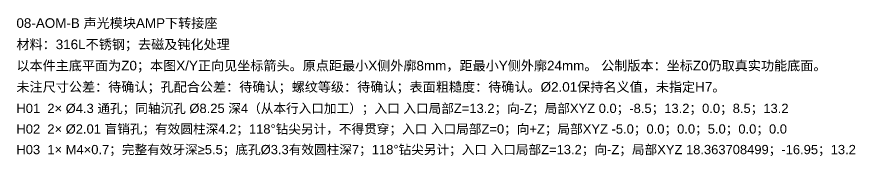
# Model space of a CAD drawing. Header units: millimetres. Extents: x 13 to 450, y 42 to 182.
# Drawn here: x 286.7 to 449.6, y 155.1 to 182.2 of the extents above; entities that cross this region are included whole.
import ezdxf

# ---------------------------------------------------------------- set-up
doc = ezdxf.new("R2010")
doc.units = ezdxf.units.MM
doc.layers.add('ANNOTATIONS', color=7, linetype='CONTINUOUS', lineweight=18)
doc.styles.add('CJK', font='Arial Unicode.ttf')

msp = doc.modelspace()

# ---------------------------------------------------------------- texts
at = {"layer": 'ANNOTATIONS', "style": 'CJK'}
for s, height, p in [('08-AOM-B 声光模块AMP下转接座', 1.8666667, (286.66667, 180)), ('材料：316L不锈钢；去磁及钝化处理', 1.8666667, (286.66667, 175.86667)), ('以本件主底平面为Z0；本图X/Y正向见坐标箭头。原点距最小X侧外廓8mm，距最小Y侧外廓24mm。 公制版本：坐标Z0仍取真实功能底面。', 1.8666667, (286.66667, 171.73333)), ('未注尺寸公差：待确认；孔配合公差：待确认；螺纹等级：待确认；表面粗糙度：待确认。Ø2.01保持名义值，未指定H7。', 1.8666667, (286.66667, 167.6)), ('H01  2× Ø4.3 通孔；同轴沉孔 Ø8.25 深4（从本行入口加工）；入口 入口局部Z=13.2；向-Z；局部XYZ 0.0；-8.5；13.2；0.0；8.5；13.2', 1.8, (286.66667, 163.46667)), ('H02  2× Ø2.01 盲销孔；有效圆柱深4.2；118°钻尖另计，不得贯穿；入口 入口局部Z=0；向+Z；局部XYZ -5.0；0.0；0.0；5.0；0.0；0.0', 1.8, (286.66667, 159.46667)), ('H03  1× M4×0.7；完整有效牙深≥5.5；底孔Ø3.3有效圆柱深7；118°钻尖另计；入口 入口局部Z=13.2；向-Z；局部XYZ 18.363708499；-16.95；13.2', 1.8, (286.66667, 155.46667))]:
    msp.add_text(s, height=height, dxfattribs=at).set_placement(p)

doc.saveas('drawing.dxf')
